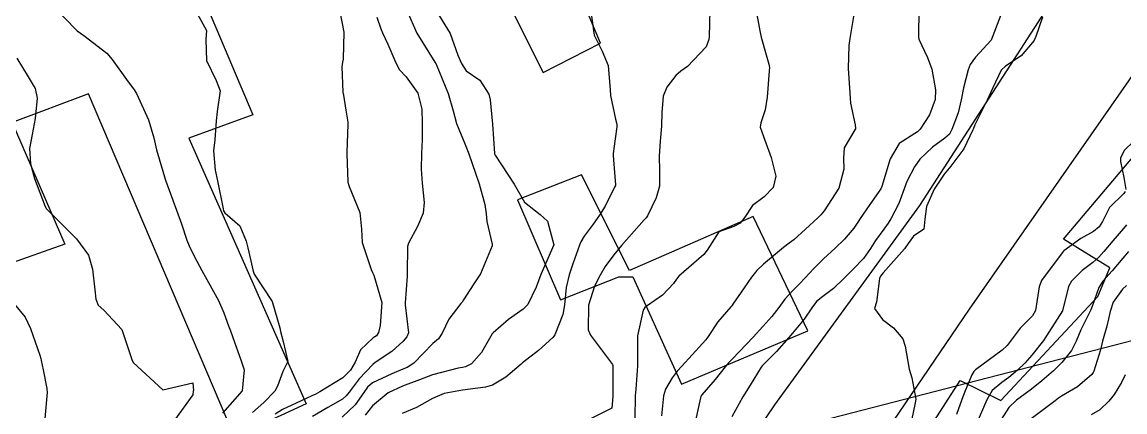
# Model space of a CAD drawing. Header units: metres. Extents: x 307586 to 320046, y 7427249 to 7434250.
# Drawn here: x 318896.8 to 318970.4, y 7428799.4 to 7428825.4 of the extents above; entities that cross this region are included whole.
import ezdxf

# ---------------------------------------------------------------- set-up
doc = ezdxf.new("R2010")
doc.units = ezdxf.units.M
doc.header["$MEASUREMENT"] = 0
doc.linetypes.add('CONTINUO', pattern=[0])
for name, color, linetype in [('Curvas de Nivel 1m', 11, 'Continuous'), ('Curvas de Nivel 5m', 15, 'Continuous'), ('Edificações', 30, 'Continuous'), ('TEXTO', 45, 'Continuous'), ('Vias Primárias', 230, 'Continuous')]:
    doc.layers.add(name, color=color, linetype=linetype)

msp = doc.modelspace()

# ---------------------------------------------------------------- linework, layer by layer
at = {"layer": 'Curvas de Nivel 1m', "flags": 128}
for points, elevation in [([(318898.462, 7428826.889), (318900.318, 7428824.981), (318900.441, 7428824.864), (318900.87, 7428824.54), (318902.419, 7428823.362), (318902.764, 7428822.946), (318903.719, 7428821.618), (318904.24, 7428820.932), (318904.39, 7428820.686), (318905.202, 7428818.922), (318905.552, 7428817.721), (318905.736, 7428816.916), (318906.323, 7428814.91), (318907.07, 7428812.898), (318907.389, 7428811.999), (318907.762, 7428810.888), (318907.906, 7428810.522), (318908.262, 7428809.784), (318908.748, 7428808.875), (318909.431, 7428807.672), (318909.865, 7428806.864), (318910.215, 7428806.054), (318910.54, 7428805.188), (318910.667, 7428804.853), (318910.937, 7428804.103), (318911.386, 7428802.842), (318911.577, 7428802.249), (318911.44, 7428800.841), (318910.138, 7428799.35)], 818), ([(318908.454, 7428826.019), (318909.079, 7428824.874), (318909.034, 7428824.274), (318909.062, 7428822.874), (318909.71, 7428821.556), (318909.973, 7428820.864), (318909.773, 7428819.472), (318909.714, 7428818.867), (318909.628, 7428817.593), (318909.532, 7428816.868), (318909.64, 7428815.557), (318909.795, 7428814.865), (318910.17, 7428812.986), (318910.202, 7428812.861), (318910.292, 7428812.72), (318911.299, 7428811.86), (318911.712, 7428810.838), (318911.823, 7428810.391), (318912.178, 7428808.831), (318912.25, 7428808.64), (318913.452, 7428806.818), (318913.958, 7428805.06), (318914.009, 7428804.812), (318914.193, 7428804.136), (318914.509, 7428802.807), (318914.166, 7428802.146), (318913.809, 7428801.16), (318913.624, 7428800.815), (318912.896, 7428800.072), (318912.139, 7428799.411)], 817), ([(318917.958, 7428826.268), (318918.238, 7428824.763), (318918.197, 7428822.983), (318918.156, 7428822.764), (318918.105, 7428822.46), (318918.18, 7428820.763), (318918.206, 7428820.578), (318918.381, 7428819.569), (318918.512, 7428818.759), (318918.512, 7428818.618), (318918.448, 7428816.759), (318918.449, 7428816.652), (318918.497, 7428814.758), (318918.601, 7428814.474), (318919.298, 7428812.75), (318919.408, 7428811.623), (318919.463, 7428810.748), (318920.059, 7428808.938), (318920.151, 7428808.741), (318920.25, 7428808.555), (318920.778, 7428806.732), (318920.672, 7428805.198), (318920.554, 7428804.735), (318920.413, 7428804.523), (318920.197, 7428804.378), (318919.349, 7428803.585), (318918.988, 7428802.752), (318918.692, 7428802.231), (318918.162, 7428801.715), (318916.63, 7428800.775), (318916.316, 7428800.613), (318916.15, 7428800.526), (318915.676, 7428800.315), (318914.141, 7428799.611), (318913.663, 7428799.289)], 816), ([(318922.458, 7428826.179), (318923.119, 7428824.703), (318924.322, 7428822.783), (318924.39, 7428822.69), (318924.412, 7428822.641), (318925.207, 7428820.682), (318925.543, 7428819.517), (318925.763, 7428818.676), (318926.352, 7428817.279), (318926.597, 7428816.666), (318927.029, 7428815.359), (318927.282, 7428814.656), (318927.664, 7428813.288), (318927.737, 7428812.648), (318927.792, 7428812.152), (318928.143, 7428810.642), (318928.146, 7428810.516), (318927.357, 7428808.653), (318926.924, 7428807.978), (318926.227, 7428806.917), (318926.134, 7428806.762), (318926.054, 7428806.672), (318925.258, 7428805.634), (318924.81, 7428804.684), (318924.556, 7428804.326), (318924.193, 7428804.009), (318923.542, 7428803.336), (318922.909, 7428802.703), (318922.467, 7428802.41), (318922.169, 7428802.283), (318921.438, 7428801.993), (318920.159, 7428801.387), (318919.81, 7428801.09), (318919.569, 7428800.746), (318918.99, 7428799.906), (318918.136, 7428799.082)], 814), ([(318924.457, 7428826.134), (318925.345, 7428824.681), (318925.849, 7428823.248), (318926.089, 7428822.673), (318926.408, 7428822.199), (318927.325, 7428821.579), (318927.915, 7428820.647), (318928.004, 7428820.261), (318928.171, 7428818.643), (318928.295, 7428816.69), (318928.307, 7428816.641), (318928.319, 7428816.617), (318928.342, 7428816.57), (318929.622, 7428814.627), (318930.305, 7428813.428), (318931.345, 7428812.604), (318931.847, 7428812.155), (318932.273, 7428810.59), (318931.387, 7428808.603), (318931.083, 7428807.765), (318930.531, 7428806.615), (318930.22, 7428806.297), (318929.238, 7428805.605), (318928.204, 7428804.718), (318928.145, 7428804.641), (318927.439, 7428803.396), (318926.77, 7428802.654), (318926.371, 7428802.457), (318926.17, 7428802.415), (318925.873, 7428802.367), (318924.165, 7428801.917), (318923.283, 7428801.578), (318922.157, 7428801.149), (318921.206, 7428800.724), (318920.144, 7428799.84), (318919.659, 7428799.224)], 813), ([(318934.707, 7428826.321), (318934.965, 7428824.565), (318935.483, 7428823.509), (318935.887, 7428822.555), (318936.02, 7428820.931), (318936.049, 7428820.553), (318936.377, 7428818.971), (318936.459, 7428818.634), (318936.472, 7428818.549), (318936.469, 7428818.451), (318936.359, 7428817.651), (318936.22, 7428816.676), (318936.216, 7428816.551), (318936.329, 7428815.115), (318936.378, 7428814.604), (318936.371, 7428814.549), (318936.321, 7428814.427), (318935.684, 7428813.174), (318935.319, 7428812.56), (318934.889, 7428811.962), (318934.279, 7428811.159), (318934.062, 7428810.786), (318933.981, 7428810.573), (318933.526, 7428809.311), (318933.278, 7428808.58), (318933.078, 7428807.744), (318932.965, 7428806.583), (318932.869, 7428805.931), (318932.318, 7428804.589), (318932.28, 7428804.511), (318932.2, 7428804.409), (318931.247, 7428803.544), (318930.174, 7428802.725), (318930.121, 7428802.673), (318930.073, 7428802.621), (318929.046, 7428801.749), (318928.159, 7428801.226), (318927.708, 7428801.094), (318926.155, 7428800.883), (318924.945, 7428800.678), (318924.149, 7428800.341), (318923.099, 7428799.745), (318922.139, 7428799.336)], 812), ([(318942.675, 7428826.254), (318942.635, 7428824.468), (318942.617, 7428824.292), (318942.436, 7428823.79), (318941.189, 7428822.489), (318940.747, 7428822.166), (318940.414, 7428821.878), (318939.805, 7428821.102), (318939.556, 7428820.508), (318939.468, 7428819.424), (318939.455, 7428818.509), (318939.357, 7428817.511), (318939.295, 7428816.51), (318939.327, 7428815.517), (318939.308, 7428814.51), (318939.097, 7428813.731), (318938.517, 7428812.518), (318938.428, 7428812.392), (318938.299, 7428812.25), (318936.781, 7428810.542), (318936.267, 7428809.917), (318935.682, 7428809.133), (318935.346, 7428808.559), (318934.985, 7428807.82), (318934.58, 7428806.566), (318934.565, 7428804.925), (318934.717, 7428804.562), (318936.174, 7428802.6), (318936.201, 7428802.54), (318936.208, 7428802.504), (318936.213, 7428800.539), (318936.211, 7428800.481), (318936.144, 7428799.682), (318934.389, 7428798.82)], 811), ([(318952.339, 7428826.229), (318952.035, 7428824.356), (318951.967, 7428823.886), (318951.915, 7428822.358), (318952.032, 7428820.722), (318952.043, 7428820.355), (318952.063, 7428820.029), (318952.375, 7428818.597), (318952.402, 7428818.35), (318952.4, 7428818.322), (318952.372, 7428818.267), (318951.66, 7428817.054), (318951.597, 7428816.361), (318951.617, 7428815.643), (318951.293, 7428814.365), (318950.308, 7428812.862), (318950.09, 7428812.598), (318949.89, 7428812.384), (318949.058, 7428811.625), (318948.281, 7428810.923), (318947.986, 7428810.696), (318947.596, 7428810.41), (318946.262, 7428809.292), (318945.822, 7428808.87), (318945.471, 7428808.438), (318944.964, 7428807.717), (318944.226, 7428806.63), (318944.148, 7428806.527), (318944.082, 7428806.451), (318943.215, 7428805.458), (318942.576, 7428804.466), (318942.413, 7428804.255), (318942.198, 7428804.015), (318940.801, 7428802.491), (318940.509, 7428802.164), (318940.171, 7428801.716), (318939.712, 7428800.95), (318939.586, 7428800.506), (318939.462, 7428799.184)], 809), ([(318956.629, 7428826.308), (318956.603, 7428824.466), (318956.641, 7428824.307), (318957.218, 7428823.085), (318957.503, 7428822.294), (318957.757, 7428820.936), (318957.731, 7428820.29), (318957.338, 7428819.252), (318956.736, 7428818.305), (318956.554, 7428818.124), (318956.368, 7428818.01), (318955.332, 7428817.347), (318954.725, 7428816.326), (318954.632, 7428816.035), (318954.33, 7428814.993), (318954.17, 7428814.486), (318954.088, 7428814.332), (318953.365, 7428813.287), (318952.725, 7428812.346), (318952.558, 7428812.089), (318952.293, 7428811.696), (318951.673, 7428810.969), (318951.05, 7428810.368), (318950.266, 7428809.65), (318949.633, 7428809.012), (318949.051, 7428808.392), (318948.66, 7428807.982), (318948.24, 7428807.553), (318947.683, 7428806.957), (318947.279, 7428806.409), (318946.818, 7428805.813), (318946.21, 7428805.132), (318945.568, 7428804.43), (318944.188, 7428802.986), (318943.927, 7428802.711), (318943.709, 7428802.455), (318943.031, 7428801.6), (318942.154, 7428800.573), (318942.107, 7428800.518), (318942.08, 7428800.471), (318942.056, 7428800.375), (318941.637, 7428798.477)], 808), ([(318962.091, 7428825.867), (318961.46, 7428824.245), (318960.431, 7428823.112), (318960.066, 7428822.624), (318959.94, 7428822.265), (318959.611, 7428821.061), (318959.471, 7428820.269), (318959.259, 7428819.397), (318958.851, 7428818.275), (318958.675, 7428817.97), (318958.364, 7428817.701), (318957.542, 7428817.106), (318956.708, 7428816.305), (318956.338, 7428815.798), (318955.829, 7428814.813), (318955.653, 7428814.317), (318955.291, 7428813.342), (318954.772, 7428812.325), (318954.595, 7428812.031), (318954.292, 7428811.625), (318953.741, 7428810.876), (318953.4, 7428810.339), (318952.932, 7428809.678), (318952.259, 7428808.962), (318951.655, 7428808.359), (318950.939, 7428807.673), (318950.234, 7428807.148), (318949.813, 7428806.801), (318949.496, 7428806.387), (318948.981, 7428805.627), (318948.206, 7428804.694), (318948.066, 7428804.54), (318947.951, 7428804.403), (318947.141, 7428803.463), (318946.184, 7428802.512), (318946.108, 7428802.421), (318945.378, 7428801.218), (318944.883, 7428800.439), (318944.14, 7428799.116)], 807), ([(318964.897, 7428825.767), (318964.446, 7428824.481), (318964.369, 7428824.285), (318964.337, 7428824.211), (318963.466, 7428823.187), (318962.426, 7428822.513), (318962.136, 7428822.234), (318961.578, 7428821.07), (318961.199, 7428820.248), (318960.376, 7428818.583), (318960.279, 7428818.355), (318960.251, 7428818.261), (318959.635, 7428816.986), (318959.11, 7428816.272), (318958.784, 7428815.83), (318958.333, 7428815.292), (318957.664, 7428814.29), (318957.149, 7428813.135), (318957.034, 7428812.299), (318956.968, 7428811.624), (318956.286, 7428811.172), (318955.917, 7428810.675), (318955.672, 7428810.316), (318954.257, 7428808.714), (318954.084, 7428808.502), (318954.013, 7428808.332), (318953.804, 7428806.759), (318953.678, 7428806.335), (318954.216, 7428805.596), (318954.944, 7428805.052), (318955.571, 7428804.309), (318955.722, 7428803.831), (318955.997, 7428802.303), (318956.174, 7428801.713), (318956.436, 7428800.297), (318956.4, 7428800.047), (318956.139, 7428798.878)], 806), ([(318896.413, 7428823.03), (318897.165, 7428821.783), (318897.616, 7428821.012), (318897.752, 7428820.375), (318897.634, 7428819.011), (318897.418, 7428817.953), (318897.245, 7428817.016), (318897.304, 7428815.986), (318897.582, 7428815.011), (318898.295, 7428813.155), (318898.394, 7428812.999), (318900.274, 7428811.097), (318900.333, 7428811.039), (318900.398, 7428810.978), (318901.193, 7428809.897), (318901.45, 7428808.962), (318901.605, 7428807.587), (318901.676, 7428806.958), (318901.823, 7428806.56), (318902.216, 7428806.22), (318903.414, 7428804.938), (318904.043, 7428803.063), (318904.073, 7428802.931), (318904.171, 7428802.734), (318906.153, 7428800.91), (318908.158, 7428801.38), (318908.191, 7428800.88), (318908.188, 7428800.844), (318908.15, 7428800.585), (318906.938, 7428798.892)], 819), ([(318970.511, 7428811.925), (318970.296, 7428811.674), (318969.581, 7428810.849), (318968.983, 7428810.153), (318968.655, 7428809.771), (318968.265, 7428809.413), (318967.554, 7428808.873), (318966.825, 7428808.174), (318966.625, 7428807.799), (318966.223, 7428806.18), (318964.956, 7428804.199), (318964.193, 7428803.232), (318963.711, 7428802.691), (318963.232, 7428802.22), (318962.657, 7428801.744), (318962.171, 7428801.407), (318961.537, 7428800.864), (318961.169, 7428800.245), (318960.438, 7428798.557)], 804), ([(318970.635, 7428810.135), (318970.268, 7428809.695), (318969.544, 7428808.863), (318968.917, 7428808.153), (318968.664, 7428807.739), (318968.229, 7428806.548), (318968.124, 7428806.261), (318968.075, 7428806.161), (318967.454, 7428804.924), (318967.135, 7428804.171), (318966.831, 7428803.539), (318966.188, 7428802.737), (318965.628, 7428802.188), (318964.854, 7428801.519), (318964.164, 7428800.969), (318963.734, 7428800.64), (318963.165, 7428800.22), (318962.644, 7428799.729), (318962.14, 7428798.933)], 803), ([(318970.5, 7428807.885), (318970.245, 7428807.622), (318969.619, 7428806.759), (318969.407, 7428806.148), (318969.194, 7428805.169), (318968.907, 7428804.153), (318968.758, 7428803.594), (318968.328, 7428802.159), (318968.279, 7428802.061), (318968.18, 7428801.944), (318967.231, 7428801.105), (318966.157, 7428800.483), (318965.972, 7428800.366), (318965.743, 7428800.186), (318964.141, 7428798.975)], 802), ([(318970.411, 7428801.905), (318970.172, 7428801.409), (318969.691, 7428800.614), (318969.335, 7428800.148), (318968.72, 7428799.582), (318968.144, 7428799.254)], 801)]:
    msp.add_lwpolyline(points, dxfattribs=dict(at, elevation=elevation))
at = {"layer": 'Curvas de Nivel 5m', "flags": 128}
for points, elevation in [([(318945.729, 7428826.437), (318946.028, 7428824.853), (318946.111, 7428824.433), (318946.431, 7428823.257), (318946.629, 7428822.631), (318946.658, 7428822.426), (318946.649, 7428822.197), (318946.505, 7428820.428), (318946.385, 7428819.597), (318946.093, 7428818.715), (318946.038, 7428818.433), (318946.36, 7428817.58), (318946.784, 7428816.423), (318947.076, 7428815.165), (318946.909, 7428814.421), (318946.317, 7428813.797), (318945.532, 7428813.216), (318945.012, 7428812.443), (318944.708, 7428812.035), (318944.293, 7428811.814), (318943.287, 7428811.461), (318942.648, 7428810.466), (318942.512, 7428810.226), (318942.268, 7428809.945), (318940.614, 7428808.495), (318940.445, 7428808.302), (318940.245, 7428807.999), (318939.52, 7428807.221), (318938.484, 7428806.517), (318938.331, 7428806.41), (318938.22, 7428806.226), (318937.846, 7428804.524), (318937.849, 7428802.852), (318937.856, 7428802.523), (318937.729, 7428800.952), (318937.699, 7428800.525), (318937.662, 7428799)], 810), ([(318920.453, 7428825.778), (318920.706, 7428824.997), (318920.818, 7428824.734), (318921.187, 7428823.974), (318921.704, 7428822.721), (318921.956, 7428822.264), (318922.404, 7428821.789), (318923.17, 7428820.702), (318923.45, 7428819.632), (318923.468, 7428818.699), (318923.464, 7428817.592), (318923.428, 7428816.699), (318923.404, 7428815.627), (318923.471, 7428814.699), (318923.598, 7428813.403), (318923.534, 7428812.698), (318923.169, 7428811.816), (318922.549, 7428810.707), (318922.494, 7428810.485), (318922.471, 7428808.708), (318922.461, 7428808.497), (318922.337, 7428806.709), (318922.343, 7428806.588), (318922.548, 7428804.707), (318922.45, 7428804.457), (318922.195, 7428804.171), (318921.437, 7428803.469), (318920.342, 7428802.737), (318920.172, 7428802.605), (318919.264, 7428801.647), (318918.586, 7428800.756), (318918.4, 7428800.508), (318918.148, 7428800.294), (318917.166, 7428799.746), (318916.136, 7428799.136)], 815), ([(318970.996, 7428817.498), (318970.354, 7428816.872), (318970.112, 7428816.377), (318970.103, 7428816.142), (318970.332, 7428815.073), (318970.461, 7428814.275)], 805), ([(318970.423, 7428814.139), (318970.322, 7428814.016), (318969.376, 7428813.085), (318968.895, 7428812.154), (318968.67, 7428811.784), (318968.293, 7428811.469), (318967.45, 7428811.008), (318966.328, 7428810.179), (318966.299, 7428810.153), (318966.272, 7428810.132), (318964.831, 7428808.201), (318964.672, 7428807.778), (318964.43, 7428806.207), (318964.219, 7428805.841), (318963.397, 7428805.032), (318962.803, 7428804.224), (318962.545, 7428803.881), (318962.196, 7428803.562), (318960.423, 7428802.256), (318960.305, 7428802.134), (318960.178, 7428801.906), (318959.685, 7428800.74), (318959.513, 7428800.266), (318959.144, 7428799.269)], 805), ([(318896.219, 7428806.654), (318896.948, 7428805.756), (318897.307, 7428805.013), (318897.944, 7428803.236), (318898.014, 7428803.002), (318898.037, 7428802.868), (318898.165, 7428802.254), (318898.415, 7428800.997), (318898.42, 7428800.726), (318898.268, 7428798.999), (318898.339, 7428798.779), (318899.845, 7428796.983), (318900.1, 7428796.705), (318900.826, 7428795.705), (318900.81, 7428794.969), (318900.567, 7428794.482), (318900.066, 7428793.88), (318899.199, 7428793.855), (318898.074, 7428794.434), (318897.094, 7428795.01), (318896.086, 7428795.369)], 820)]:
    msp.add_lwpolyline(points, dxfattribs=dict(at, elevation=elevation))
at = {"layer": 'Edificações'}
for points in [[(318932.892, 7428853.247), (318915.243, 7428846.392), (318917.358, 7428841.247), (318918.941, 7428841.699), (318923.467, 7428830.926), (318924.904, 7428827.438), (318928.298, 7428828.568), (318931.543, 7428822.082), (318935.389, 7428824.041), (318932.071, 7428831.951), (318938.858, 7428834.964), (318934.934, 7428845.85), (318932.892, 7428853.247)], [(318903.634, 7428839.392), (318912.157, 7428819.249), (318907.894, 7428817.711), (318915.732, 7428799.983), (318910.938, 7428797.778), (318901.198, 7428820.657), (318896.099, 7428818.757), (318899.6, 7428810.624), (318895.719, 7428809.256), (318890.151, 7428821.059), (318882.77, 7428839.454), (318891.547, 7428843.641), (318892.057, 7428842.651), (318898.495, 7428826.514), (318903.609, 7428828.682), (318899.748, 7428837.752), (318903.634, 7428839.392)], [(318955.714, 7428769.777), (318942.01, 7428777.348), (318948.4, 7428786.717), (318956.518, 7428797.07), (318959.404, 7428801.529), (318962.113, 7428800.2), (318968.581, 7428807.146), (318969.393, 7428809.062), (318966.304, 7428810.961), (318970.916, 7428816.431)], [(318940.791, 7428801.295), (318949.228, 7428804.855), (318945.573, 7428812.471), (318937.317, 7428808.866), (318934.114, 7428815.265), (318929.828, 7428813.598), (318932.716, 7428806.928), (318936.596, 7428808.46), (318937.543, 7428808.46), (318940.791, 7428801.295)]]:
    msp.add_lwpolyline(points, dxfattribs=at)
at = {"layer": 'TEXTO', "linetype": 'CONTINUO'}
msp.add_polyline3d([(319177.425, 7428857.429, 0), (318873.341, 7428779.047, 0)], dxfattribs=at)
at = {"layer": 'Vias Primárias', "elevation": 810.141}
msp.add_lwpolyline([(318924.342, 7428767.669), (318934.892, 7428781.978), (318947.02, 7428799.915), (318956.698, 7428813.204), (318965.771, 7428827.234, 0.188134), (318967.522, 7428835.782), (318966.133, 7428839.174), (318962.064, 7428846.957), (318954.547, 7428861.061), (318949.038, 7428870.899, 0.398133), (318946.569, 7428871.67), (318938.542, 7428868.227), (318924.636, 7428861.783), (318907.846, 7428853.812), (318892.86, 7428846.962), (318878.231, 7428840.266), (318862.472, 7428832.696), (318849.181, 7428826.724), (318837.185, 7428821.122)], format="xyb", dxfattribs=at)
msp.add_lwpolyline([(318924.342, 7428767.669), (318934.892, 7428781.978), (318947.02, 7428799.915), (318956.698, 7428813.204), (318965.771, 7428827.234, 0.188134), (318967.522, 7428835.782), (318966.133, 7428839.174), (318962.064, 7428846.957), (318954.547, 7428861.061), (318949.038, 7428870.899, 0.398133), (318946.569, 7428871.67), (318938.542, 7428868.227), (318924.636, 7428861.783), (318907.846, 7428853.812), (318892.86, 7428846.962), (318878.231, 7428840.266), (318862.472, 7428832.696), (318849.181, 7428826.724), (318837.185, 7428821.122)], format="xyb", dxfattribs=at)
at = {"layer": 'Vias Primárias', "elevation": 782.432}
msp.add_lwpolyline([(318972.64, 7428824.4), (318968.126, 7428817.927), (318960, 7428806.292), (318953.009, 7428796.023), (318944.741, 7428784.19), (318936.094, 7428771.975), (318931.092, 7428765.114)], dxfattribs=at)
msp.add_lwpolyline([(318972.64, 7428824.4), (318968.126, 7428817.927), (318960, 7428806.292), (318953.009, 7428796.023), (318944.741, 7428784.19), (318936.094, 7428771.975), (318931.092, 7428765.114)], dxfattribs=at)

doc.saveas('drawing.dxf')
